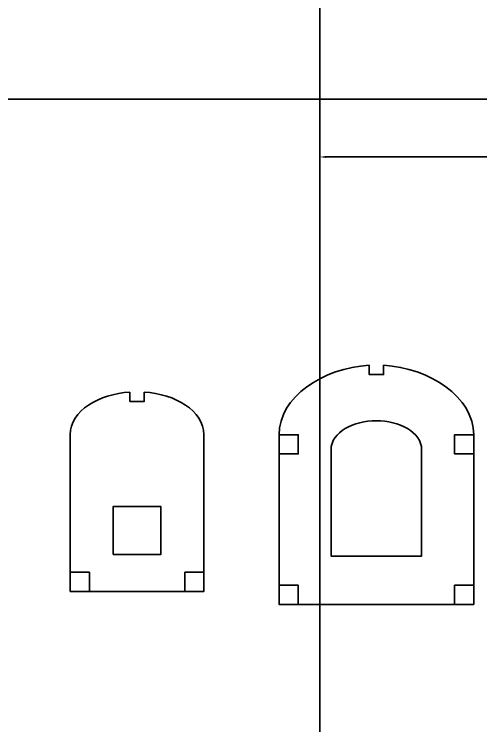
# Model space of a CAD drawing. Extents: x 426 to 4535, y 0 to 2050.
# Drawn here: x 2198.7 to 2393.6, y 678.3 to 975.9 of the extents above; entities that cross this region are included whole.
import ezdxf

# ---------------------------------------------------------------- set-up
doc = ezdxf.new("R2010")
doc.units = 0
doc.layers.get('0').update_dxf_attribs({"linetype": 'CONTINUOUS'})
doc.layers.get('DEFPOINTS').update_dxf_attribs({"linetype": 'CONTINUOUS'})
for name, color, linetype in [('COUPLES', 140, 'CONTINUOUS'), ('FUSELAGE', 5, 'CONTINUOUS'), ('PRINT', 9, 'CONTINUOUS')]:
    doc.layers.add(name, color=color, linetype=linetype)
doc.styles.get("Standard").update_dxf_attribs({"font": 'ISOCP', "height": 7})
doc.dimstyles.new('ISO-25', dxfattribs={"dimtxt": 7, "dimasz": 2.5, "dimexe": 1.3, "dimexo": 0.6, "dimgap": 1.5, "dimtad": 0, "dimtih": 1, "dimtoh": 1, "dimdec": 4, "dimtxsty": 'STANDARD', "dimcen": 2.5, "dimazin": 3, "dimtfac": 1, "dimtdec": 4, "dimtmove": 0, "dimatfit": 3, "dimtvp": 1, "dimtolj": 1, "dimtzin": 0})

# ---------------------------------------------------------------- blocks, each defined once
blk = doc.blocks.new('*D75')
at = {"color": 0, "linetype": 'BYBLOCK'}
for p, q in [((1106.34, 939.72), (1106.34, 914.79)), ((1376.34, 939.72), (1376.34, 914.79)), ((1373.84, 916.09), (1108.84, 916.09))]:
    blk.add_line(p, q, dxfattribs=at)
for points in [[(1108.84, 916.5), (1108.84, 915.67), (1106.34, 916.09)], [(1373.84, 916.5), (1373.84, 915.67), (1376.34, 916.09)]]:
    blk.add_solid(points, dxfattribs=at)
at = {"layer": 'DEFPOINTS', "color": 0, "linetype": 'BYBLOCK'}
for p in [(1106.34, 940.32), (1376.34, 940.32), (1106.34, 916.09)]:
    blk.add_point(p, dxfattribs=at)
at = {"color": 0, "linetype": 'BYBLOCK', "insert": (1241.34, 923.09), "char_height": 7, "attachment_point": 5}
blk.add_mtext('\\A1;270', dxfattribs=at)

msp = doc.modelspace()

# ---------------------------------------------------------------- linework, layer by layer
at = {"layer": 'COUPLES'}
for points in [[(2347, 829.10528), (2347, 825.1952), (2353, 825.1952), (2353, 829.10528)], [(2247, 817.87437), (2247, 813.98007), (2253, 813.98007), (2253, 817.87437)], [(2222.07799, 800), (2222.07799, 734.50215), (2277.92201, 734.50215), (2277.92201, 800)], [(2309.335, 800), (2309.335, 729.1133), (2390.665, 729.1133), (2390.665, 800)], [(2331.08005, 793.675), (2331.08005, 749.29365), (2368.91995, 749.29365), (2368.91995, 793.675)]]:
    msp.add_lwpolyline(points, dxfattribs=at)
msp.add_lwpolyline([(2240, 750), (2260, 750), (2260, 770), (2240, 770), (2240, 750)], close=True, dxfattribs=at)
for points in [[(2347, 829.10528), (2327.71514, 827.95368), (2309.335, 815.86531), (2309.335, 800)], [(2390.665, 800), (2390.665, 815.86531), (2372.28486, 827.95368), (2353, 829.10528)], [(2247, 817.87437), (2234.10743, 816.96706), (2222.07799, 810.2758), (2222.07799, 800)], [(2277.92201, 800), (2277.92201, 810.2758), (2265.89257, 816.96706), (2253, 817.87437)]]:
    msp.add_open_spline(points, degree=3, dxfattribs=at)
at = {"layer": 'COUPLES', "start_tangent": (0, 0.6776), "end_tangent": (0, -0.6776)}
msp.add_spline([(2368.91995, 793.675), (2350, 805.8583), (2331.08005, 793.675)], degree=3, dxfattribs=at)
at = {"layer": 'FUSELAGE'}
for points in [[(2347, 829.10528), (2347, 825.1952), (2353, 825.1952), (2353, 829.10528)], [(2247, 817.87437), (2247, 813.98007), (2253, 813.98007), (2253, 817.87437)]]:
    msp.add_lwpolyline(points, dxfattribs=at)
for points in [[(2309.335, 800), (2317.335, 800), (2317.335, 792), (2309.335, 792)], [(2390.665, 800), (2382.665, 800), (2382.665, 792), (2390.665, 792)], [(2222.07799, 742.50215), (2230.07799, 742.50215), (2230.07799, 734.50215), (2222.07799, 734.50215)], [(2269.92201, 742.50215), (2277.92201, 742.50215), (2277.92201, 734.50215), (2269.92201, 734.50215)], [(2309.335, 737.1133), (2317.335, 737.1133), (2317.335, 729.1133), (2309.335, 729.1133)], [(2390.665, 737.1133), (2382.665, 737.1133), (2382.665, 729.1133), (2390.665, 729.1133)]]:
    msp.add_lwpolyline(points, close=True, dxfattribs=at)
at = {"layer": 'PRINT'}
for p, q in [((2326.34318, 1940.32172), (2326.34318, 40.32172)), ((426.34318, 940.32172), (3276.34318, 940.32172))]:
    msp.add_line(p, q, dxfattribs=at)

# ---------------------------------------------------------------- dimensions: what is measured, and where the dimension line sits
dim = msp.add_linear_dim(base=(2326.34318, 916.17638), p1=(2596.34318, 940.40983), p2=(2326.34318, 940.40983), dimstyle='ISO-25', dxfattribs=at)
dim.commit()
dim.dimension.update_dxf_attribs({"geometry": '*D75', "text_midpoint": (2461.34318, 923.17638), "insert": (1220, 0.08811)})

doc.saveas('drawing.dxf')
